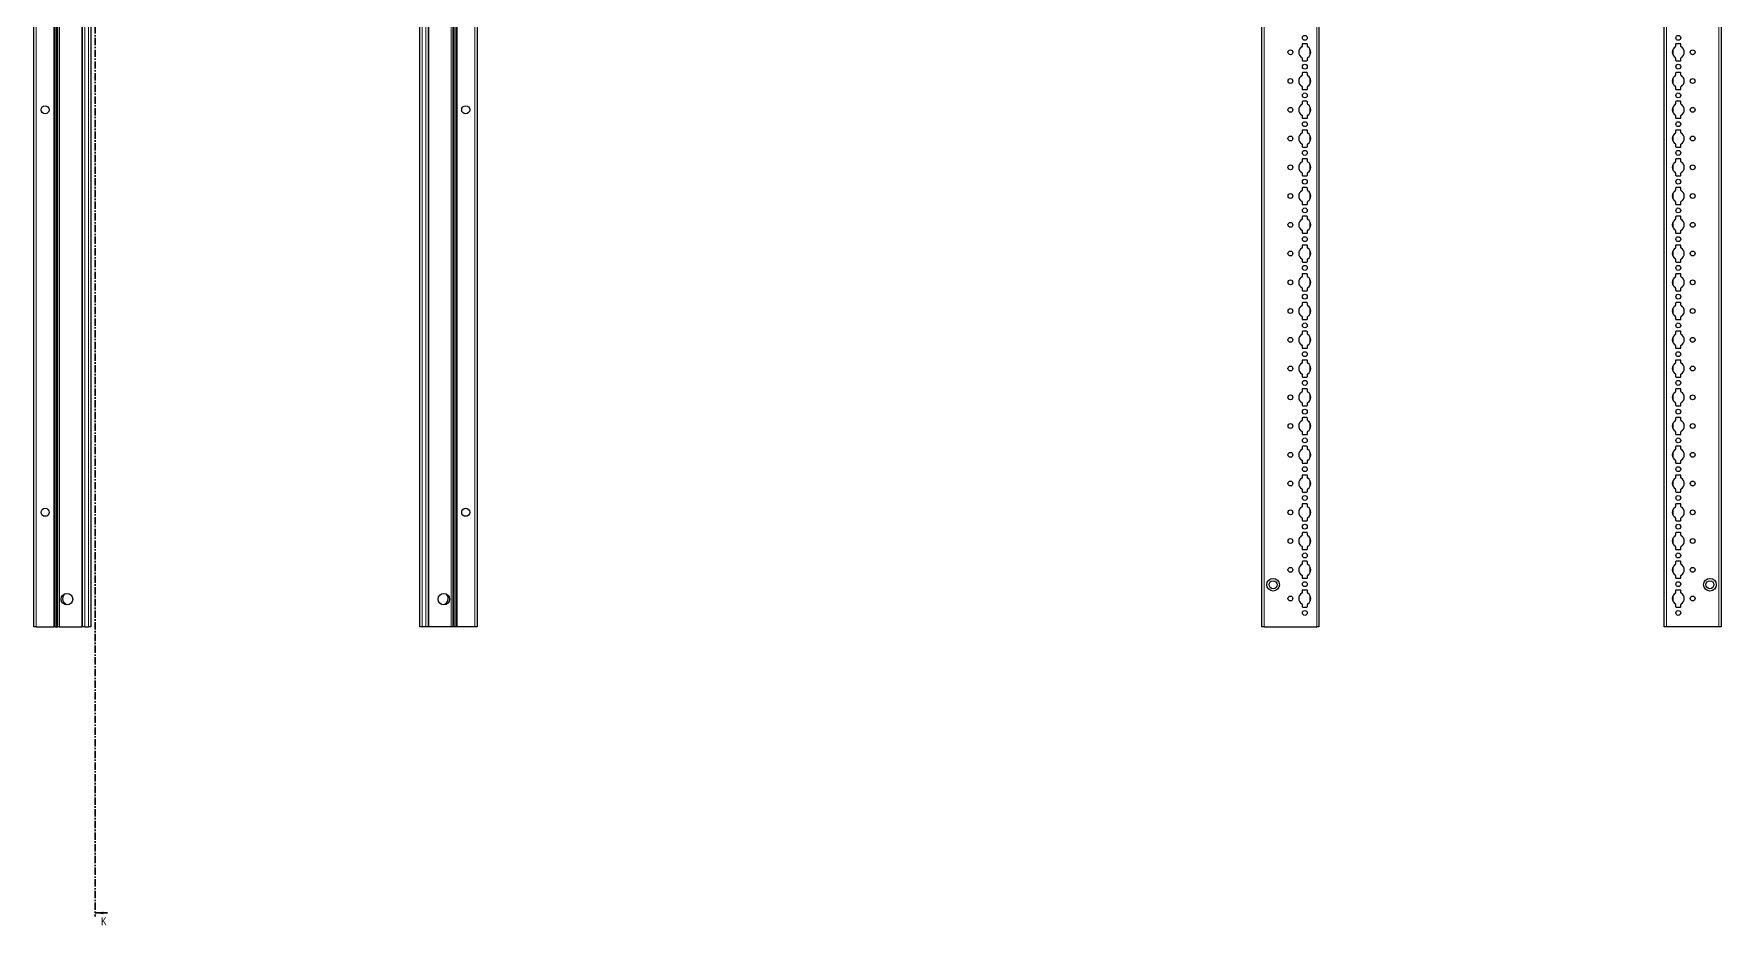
# Model space of a CAD drawing. Header units: millimetres. Extents: x -199 to 2453, y -1647 to 1507.
# Drawn here: x 986 to 2453, y -1111 to -336 of the extents above; entities that cross this region are included whole.
import ezdxf

# ---------------------------------------------------------------- set-up
doc = ezdxf.new("R2010")
doc.units = ezdxf.units.MM
doc.linetypes.add('CENTER', pattern=[10.16, 6.35, -1.27, 1.27, -1.27])
doc.styles.add('SLDTEXTSTYLE0', font='TXT', dxfattribs={"width": 0.75})

msp = doc.modelspace()

# ---------------------------------------------------------------- linework, layer by layer
at = {"color": 7, "linetype": 'CENTER', "lineweight": 35}
msp.add_line((1039.75, 1499.09), (1039.75, -1103.67), dxfattribs=at)
at = {"color": 7, "linetype": 'Continuous', "lineweight": 25}
for p, q in [((986.32, -851.79), (986.32, 447.21)), ((1006.11, 447.21), (1006.11, -851.79)), ((1006.14, 447.21), (1006.14, -851.79)), ((1028.82, -851.79), (1028.82, 447.21)), ((1036.02, 447.21), (1036.02, -851.79)), ((1322.02, -851.79), (1322.02, 447.21)), ((1329.22, 447.21), (1329.22, -851.79)), ((1351.89, -851.79), (1351.89, 447.21)), ((1351.92, -851.79), (1351.92, 447.21)), ((1371.72, 447.21), (1371.72, -851.79)), ((2053.91, -851.79), (2053.91, 447.21)), ((2103.61, 447.21), (2103.61, -851.79)), ((2403.61, -851.79), (2403.61, 447.21)), ((2453.31, 447.21), (2453.31, -851.79)), ((1004.32, -376.54), (1004.32, -328.04)), ((1353.72, -328.04), (1353.72, -376.54)), ((2088.96, -345.39), (2088.96, -347.27)), ((2093.06, -344.89), (2089.46, -344.89)), ((2093.56, -347.27), (2093.56, -345.39)), ((2413.66, -345.39), (2413.66, -347.27)), ((2417.76, -344.89), (2414.16, -344.89)), ((2418.26, -347.27), (2418.26, -345.39)), ((2088.96, -357.32), (2088.96, -359.19)), ((2089.46, -359.69), (2093.06, -359.69)), ((2093.56, -359.19), (2093.56, -357.32)), ((2413.66, -357.32), (2413.66, -359.19)), ((2414.16, -359.69), (2417.76, -359.69)), ((2418.26, -359.19), (2418.26, -357.32)), ((1004.38, -376.65), (1004.32, -376.54)), ((1004.32, -376.54), (1004.32, -378.04)), ((1004.32, -378.04), (1004.38, -377.94)), ((1004.32, -426.54), (1004.32, -378.04)), ((1004.38, -377.94), (1004.38, -376.65)), ((1353.72, -376.54), (1353.66, -376.65)), ((1353.66, -376.65), (1353.66, -377.94)), ((1353.66, -377.94), (1353.72, -378.04)), ((1353.72, -378.04), (1353.72, -376.54)), ((1353.72, -378.04), (1353.72, -426.54)), ((2088.96, -370.39), (2088.96, -372.27)), ((2093.06, -369.89), (2089.46, -369.89)), ((2093.56, -372.27), (2093.56, -370.39)), ((2413.66, -370.39), (2413.66, -372.27)), ((2417.76, -369.89), (2414.16, -369.89)), ((2418.26, -372.27), (2418.26, -370.39)), ((2088.96, -382.32), (2088.96, -384.19)), ((2088.96, -395.39), (2088.96, -397.27)), ((2089.46, -384.69), (2093.06, -384.69)), ((2093.06, -394.89), (2089.46, -394.89)), ((2093.56, -384.19), (2093.56, -382.32)), ((2093.56, -397.27), (2093.56, -395.39)), ((2413.66, -382.32), (2413.66, -384.19)), ((2413.66, -395.39), (2413.66, -397.27)), ((2414.16, -384.69), (2417.76, -384.69)), ((2417.76, -394.89), (2414.16, -394.89)), ((2418.26, -384.19), (2418.26, -382.32)), ((2418.26, -397.27), (2418.26, -395.39)), ((2088.96, -407.32), (2088.96, -409.19)), ((2089.46, -409.69), (2093.06, -409.69)), ((2093.56, -409.19), (2093.56, -407.32)), ((2413.66, -407.32), (2413.66, -409.19)), ((2414.16, -409.69), (2417.76, -409.69)), ((2418.26, -409.19), (2418.26, -407.32)), ((2088.96, -420.39), (2088.96, -422.27)), ((2093.06, -419.89), (2089.46, -419.89)), ((2093.56, -422.27), (2093.56, -420.39)), ((2413.66, -420.39), (2413.66, -422.27)), ((2417.76, -419.89), (2414.16, -419.89)), ((2418.26, -422.27), (2418.26, -420.39)), ((1004.38, -426.65), (1004.32, -426.54)), ((1004.32, -426.54), (1004.32, -428.04)), ((1004.32, -428.04), (1004.38, -427.94)), ((1004.32, -476.54), (1004.32, -428.04)), ((1004.38, -427.94), (1004.38, -426.65)), ((1353.72, -426.54), (1353.66, -426.65)), ((1353.66, -426.65), (1353.66, -427.94)), ((1353.66, -427.94), (1353.72, -428.04)), ((1353.72, -428.04), (1353.72, -426.54)), ((1353.72, -428.04), (1353.72, -476.54)), ((2088.96, -432.32), (2088.96, -434.19)), ((2089.46, -434.69), (2093.06, -434.69)), ((2093.56, -434.19), (2093.56, -432.32)), ((2413.66, -432.32), (2413.66, -434.19)), ((2414.16, -434.69), (2417.76, -434.69)), ((2418.26, -434.19), (2418.26, -432.32)), ((2088.96, -445.39), (2088.96, -447.27)), ((2093.06, -444.89), (2089.46, -444.89)), ((2093.56, -447.27), (2093.56, -445.39)), ((2413.66, -445.39), (2413.66, -447.27)), ((2417.76, -444.89), (2414.16, -444.89)), ((2418.26, -447.27), (2418.26, -445.39)), ((2088.96, -457.32), (2088.96, -459.19)), ((2089.46, -459.69), (2093.06, -459.69)), ((2093.56, -459.19), (2093.56, -457.32)), ((2413.66, -457.32), (2413.66, -459.19)), ((2414.16, -459.69), (2417.76, -459.69)), ((2418.26, -459.19), (2418.26, -457.32)), ((1004.38, -476.65), (1004.32, -476.54)), ((1004.32, -476.54), (1004.32, -478.04)), ((1004.32, -478.04), (1004.38, -477.94)), ((1004.32, -526.54), (1004.32, -478.04)), ((1004.38, -477.94), (1004.38, -476.65)), ((1353.72, -476.54), (1353.66, -476.65)), ((1353.66, -476.65), (1353.66, -477.94)), ((1353.66, -477.94), (1353.72, -478.04)), ((1353.72, -478.04), (1353.72, -476.54)), ((1353.72, -478.04), (1353.72, -526.54)), ((2088.96, -470.39), (2088.96, -472.27)), ((2088.96, -482.32), (2088.96, -484.19)), ((2093.06, -469.89), (2089.46, -469.89)), ((2093.56, -472.27), (2093.56, -470.39)), ((2093.56, -484.19), (2093.56, -482.32)), ((2413.66, -470.39), (2413.66, -472.27)), ((2413.66, -482.32), (2413.66, -484.19)), ((2417.76, -469.89), (2414.16, -469.89)), ((2418.26, -472.27), (2418.26, -470.39)), ((2418.26, -484.19), (2418.26, -482.32)), ((2088.96, -495.39), (2088.96, -497.27)), ((2089.46, -484.69), (2093.06, -484.69)), ((2093.06, -494.89), (2089.46, -494.89)), ((2093.56, -497.27), (2093.56, -495.39)), ((2413.66, -495.39), (2413.66, -497.27)), ((2414.16, -484.69), (2417.76, -484.69)), ((2417.76, -494.89), (2414.16, -494.89)), ((2418.26, -497.27), (2418.26, -495.39)), ((2088.96, -507.32), (2088.96, -509.19)), ((2089.46, -509.69), (2093.06, -509.69)), ((2093.56, -509.19), (2093.56, -507.32)), ((2413.66, -507.32), (2413.66, -509.19)), ((2414.16, -509.69), (2417.76, -509.69)), ((2418.26, -509.19), (2418.26, -507.32)), ((1004.38, -526.65), (1004.32, -526.54)), ((1004.32, -526.54), (1004.32, -528.04)), ((1004.32, -528.04), (1004.38, -527.94)), ((1004.32, -576.54), (1004.32, -528.04)), ((1004.38, -527.94), (1004.38, -526.65)), ((1353.72, -526.54), (1353.66, -526.65)), ((1353.66, -526.65), (1353.66, -527.94)), ((1353.66, -527.94), (1353.72, -528.04)), ((1353.72, -528.04), (1353.72, -526.54)), ((1353.72, -528.04), (1353.72, -576.54)), ((2088.96, -520.39), (2088.96, -522.27)), ((2093.06, -519.89), (2089.46, -519.89)), ((2093.56, -522.27), (2093.56, -520.39)), ((2413.66, -520.39), (2413.66, -522.27)), ((2417.76, -519.89), (2414.16, -519.89)), ((2418.26, -522.27), (2418.26, -520.39)), ((2088.96, -532.32), (2088.96, -534.19)), ((2089.46, -534.69), (2093.06, -534.69)), ((2093.56, -534.19), (2093.56, -532.32)), ((2413.66, -532.32), (2413.66, -534.19)), ((2414.16, -534.69), (2417.76, -534.69)), ((2418.26, -534.19), (2418.26, -532.32)), ((2088.96, -545.39), (2088.96, -547.27)), ((2088.96, -557.32), (2088.96, -559.19)), ((2093.06, -544.89), (2089.46, -544.89)), ((2093.56, -547.27), (2093.56, -545.39)), ((2093.56, -559.19), (2093.56, -557.32)), ((2413.66, -545.39), (2413.66, -547.27)), ((2413.66, -557.32), (2413.66, -559.19)), ((2417.76, -544.89), (2414.16, -544.89)), ((2418.26, -547.27), (2418.26, -545.39)), ((2418.26, -559.19), (2418.26, -557.32)), ((2088.96, -570.39), (2088.96, -572.27)), ((2089.46, -559.69), (2093.06, -559.69)), ((2093.06, -569.89), (2089.46, -569.89)), ((2093.56, -572.27), (2093.56, -570.39)), ((2413.66, -570.39), (2413.66, -572.27)), ((2414.16, -559.69), (2417.76, -559.69)), ((2417.76, -569.89), (2414.16, -569.89)), ((2418.26, -572.27), (2418.26, -570.39)), ((1004.38, -576.65), (1004.32, -576.54)), ((1004.32, -576.54), (1004.32, -578.04)), ((1004.32, -578.04), (1004.38, -577.94)), ((1004.32, -626.54), (1004.32, -578.04)), ((1004.38, -577.94), (1004.38, -576.65)), ((1353.72, -576.54), (1353.66, -576.65)), ((1353.66, -576.65), (1353.66, -577.94)), ((1353.66, -577.94), (1353.72, -578.04)), ((1353.72, -578.04), (1353.72, -576.54)), ((1353.72, -578.04), (1353.72, -626.54)), ((2088.96, -582.32), (2088.96, -584.19)), ((2089.46, -584.69), (2093.06, -584.69)), ((2093.56, -584.19), (2093.56, -582.32)), ((2413.66, -582.32), (2413.66, -584.19)), ((2414.16, -584.69), (2417.76, -584.69)), ((2418.26, -584.19), (2418.26, -582.32)), ((2088.96, -595.39), (2088.96, -597.27)), ((2093.06, -594.89), (2089.46, -594.89)), ((2093.56, -597.27), (2093.56, -595.39)), ((2413.66, -595.39), (2413.66, -597.27)), ((2417.76, -594.89), (2414.16, -594.89)), ((2418.26, -597.27), (2418.26, -595.39)), ((2088.96, -607.32), (2088.96, -609.19)), ((2089.46, -609.69), (2093.06, -609.69)), ((2093.56, -609.19), (2093.56, -607.32)), ((2413.66, -607.32), (2413.66, -609.19)), ((2414.16, -609.69), (2417.76, -609.69)), ((2418.26, -609.19), (2418.26, -607.32)), ((1004.38, -626.65), (1004.32, -626.54)), ((1004.32, -626.54), (1004.32, -628.04)), ((1004.32, -628.04), (1004.38, -627.94)), ((1004.32, -676.54), (1004.32, -628.04)), ((1004.38, -627.94), (1004.38, -626.65)), ((1353.72, -626.54), (1353.66, -626.65)), ((1353.66, -626.65), (1353.66, -627.94)), ((1353.66, -627.94), (1353.72, -628.04)), ((1353.72, -628.04), (1353.72, -626.54)), ((1353.72, -628.04), (1353.72, -676.54)), ((2088.96, -620.39), (2088.96, -622.27)), ((2093.06, -619.89), (2089.46, -619.89)), ((2093.56, -622.27), (2093.56, -620.39)), ((2413.66, -620.39), (2413.66, -622.27)), ((2417.76, -619.89), (2414.16, -619.89)), ((2418.26, -622.27), (2418.26, -620.39)), ((2088.96, -632.32), (2088.96, -634.19)), ((2088.96, -645.39), (2088.96, -647.27)), ((2089.46, -634.69), (2093.06, -634.69)), ((2093.06, -644.89), (2089.46, -644.89)), ((2093.56, -634.19), (2093.56, -632.32)), ((2093.56, -647.27), (2093.56, -645.39)), ((2413.66, -632.32), (2413.66, -634.19)), ((2413.66, -645.39), (2413.66, -647.27)), ((2414.16, -634.69), (2417.76, -634.69)), ((2417.76, -644.89), (2414.16, -644.89)), ((2418.26, -634.19), (2418.26, -632.32)), ((2418.26, -647.27), (2418.26, -645.39)), ((2088.96, -657.32), (2088.96, -659.19)), ((2089.46, -659.69), (2093.06, -659.69)), ((2093.56, -659.19), (2093.56, -657.32)), ((2413.66, -657.32), (2413.66, -659.19)), ((2414.16, -659.69), (2417.76, -659.69)), ((2418.26, -659.19), (2418.26, -657.32)), ((2088.96, -670.39), (2088.96, -672.27)), ((2093.06, -669.89), (2089.46, -669.89)), ((2093.56, -672.27), (2093.56, -670.39)), ((2413.66, -670.39), (2413.66, -672.27)), ((2417.76, -669.89), (2414.16, -669.89)), ((2418.26, -672.27), (2418.26, -670.39)), ((1004.38, -676.65), (1004.32, -676.54)), ((1004.32, -676.54), (1004.32, -678.04)), ((1004.32, -678.04), (1004.38, -677.94)), ((1004.32, -726.54), (1004.32, -678.04)), ((1004.38, -677.94), (1004.38, -676.65)), ((1353.72, -676.54), (1353.66, -676.65)), ((1353.66, -676.65), (1353.66, -677.94)), ((1353.66, -677.94), (1353.72, -678.04)), ((1353.72, -678.04), (1353.72, -676.54)), ((1353.72, -678.04), (1353.72, -726.54)), ((2088.96, -682.32), (2088.96, -684.19)), ((2089.46, -684.69), (2093.06, -684.69)), ((2093.56, -684.19), (2093.56, -682.32)), ((2413.66, -682.32), (2413.66, -684.19)), ((2414.16, -684.69), (2417.76, -684.69)), ((2418.26, -684.19), (2418.26, -682.32)), ((2088.96, -695.39), (2088.96, -697.27)), ((2093.06, -694.89), (2089.46, -694.89)), ((2093.56, -697.27), (2093.56, -695.39)), ((2413.66, -695.39), (2413.66, -697.27)), ((2417.76, -694.89), (2414.16, -694.89)), ((2418.26, -697.27), (2418.26, -695.39)), ((2088.96, -707.32), (2088.96, -709.19)), ((2089.46, -709.69), (2093.06, -709.69)), ((2093.56, -709.19), (2093.56, -707.32)), ((2413.66, -707.32), (2413.66, -709.19)), ((2414.16, -709.69), (2417.76, -709.69)), ((2418.26, -709.19), (2418.26, -707.32)), ((1004.38, -726.65), (1004.32, -726.54)), ((1004.32, -726.54), (1004.32, -728.04)), ((1004.32, -728.04), (1004.38, -727.94)), ((1004.32, -776.54), (1004.32, -728.04)), ((1004.38, -727.94), (1004.38, -726.65)), ((1353.72, -726.54), (1353.66, -726.65)), ((1353.66, -726.65), (1353.66, -727.94)), ((1353.66, -727.94), (1353.72, -728.04)), ((1353.72, -728.04), (1353.72, -726.54)), ((1353.72, -728.04), (1353.72, -776.54)), ((2088.96, -720.39), (2088.96, -722.27)), ((2088.96, -732.32), (2088.96, -734.19)), ((2093.06, -719.89), (2089.46, -719.89)), ((2093.56, -722.27), (2093.56, -720.39)), ((2093.56, -734.19), (2093.56, -732.32)), ((2413.66, -720.39), (2413.66, -722.27)), ((2413.66, -732.32), (2413.66, -734.19)), ((2417.76, -719.89), (2414.16, -719.89)), ((2418.26, -722.27), (2418.26, -720.39)), ((2418.26, -734.19), (2418.26, -732.32)), ((2088.96, -745.39), (2088.96, -747.27)), ((2089.46, -734.69), (2093.06, -734.69)), ((2093.06, -744.89), (2089.46, -744.89)), ((2093.56, -747.27), (2093.56, -745.39)), ((2413.66, -745.39), (2413.66, -747.27)), ((2414.16, -734.69), (2417.76, -734.69)), ((2417.76, -744.89), (2414.16, -744.89)), ((2418.26, -747.27), (2418.26, -745.39)), ((2088.96, -757.32), (2088.96, -759.19)), ((2089.46, -759.69), (2093.06, -759.69)), ((2093.56, -759.19), (2093.56, -757.32)), ((2413.66, -757.32), (2413.66, -759.19)), ((2414.16, -759.69), (2417.76, -759.69)), ((2418.26, -759.19), (2418.26, -757.32)), ((1004.38, -776.65), (1004.32, -776.54)), ((1004.32, -776.54), (1004.32, -778.04)), ((1004.38, -777.94), (1004.38, -776.65)), ((1353.72, -776.54), (1353.66, -776.65)), ((1353.66, -776.65), (1353.66, -777.94)), ((1353.72, -778.04), (1353.72, -776.54)), ((2088.96, -770.39), (2088.96, -772.27)), ((2093.06, -769.89), (2089.46, -769.89)), ((2093.56, -772.27), (2093.56, -770.39)), ((2413.66, -770.39), (2413.66, -772.27)), ((2417.76, -769.89), (2414.16, -769.89)), ((2418.26, -772.27), (2418.26, -770.39)), ((1004.32, -778.04), (1004.38, -777.94)), ((1004.32, -826.54), (1004.32, -778.04)), ((1353.66, -777.94), (1353.72, -778.04)), ((1353.72, -778.04), (1353.72, -826.54)), ((2088.96, -782.32), (2088.96, -784.19)), ((2089.46, -784.69), (2093.06, -784.69)), ((2093.56, -784.19), (2093.56, -782.32)), ((2413.66, -782.32), (2413.66, -784.19)), ((2414.16, -784.69), (2417.76, -784.69)), ((2418.26, -784.19), (2418.26, -782.32)), ((2088.96, -795.39), (2088.96, -797.27)), ((2093.06, -794.89), (2089.46, -794.89)), ((2093.56, -797.27), (2093.56, -795.39)), ((2413.66, -795.39), (2413.66, -797.27)), ((2417.76, -794.89), (2414.16, -794.89)), ((2418.26, -797.27), (2418.26, -795.39)), ((2088.96, -807.32), (2088.96, -809.19)), ((2088.96, -820.39), (2088.96, -822.27)), ((2089.46, -809.69), (2093.06, -809.69)), ((2093.06, -819.89), (2089.46, -819.89)), ((2093.56, -809.19), (2093.56, -807.32)), ((2093.56, -822.27), (2093.56, -820.39)), ((2413.66, -807.32), (2413.66, -809.19)), ((2413.66, -820.39), (2413.66, -822.27)), ((2414.16, -809.69), (2417.76, -809.69)), ((2417.76, -819.89), (2414.16, -819.89)), ((2418.26, -809.19), (2418.26, -807.32)), ((2418.26, -822.27), (2418.26, -820.39)), ((1004.38, -826.65), (1004.32, -826.54)), ((1004.32, -826.54), (1004.32, -828.04)), ((1004.32, -828.04), (1004.38, -827.94)), ((1004.32, -851.79), (1004.32, -828.04)), ((1004.38, -827.94), (1004.38, -826.65)), ((1014.37, -832.73), (1014.37, -832.32)), ((1343.67, -832.32), (1343.67, -832.73)), ((1353.72, -826.54), (1353.66, -826.65)), ((1353.66, -826.65), (1353.66, -827.94)), ((1353.66, -827.94), (1353.72, -828.04)), ((1353.72, -828.04), (1353.72, -826.54)), ((1353.72, -828.04), (1353.72, -851.79)), ((2088.96, -832.32), (2088.96, -834.19)), ((2089.46, -834.69), (2093.06, -834.69)), ((2093.56, -834.19), (2093.56, -832.32)), ((2413.66, -832.32), (2413.66, -834.19)), ((2414.16, -834.69), (2417.76, -834.69)), ((2418.26, -834.19), (2418.26, -832.32)), ((988.32, -851.79), (986.32, -851.79)), ((988.32, -851.79), (1003.67, -851.79)), ((1004.32, -851.79), (1003.67, -851.79)), ((1004.9, -851.79), (1004.32, -851.79)), ((1004.9, -851.79), (1006.11, -851.79)), ((1006.11, -851.79), (1006.14, -851.79)), ((1006.14, -851.79), (1007.35, -851.79)), ((1008.76, -851.79), (1007.35, -851.79)), ((1008.76, -851.79), (1028.17, -851.79)), ((1028.82, -851.79), (1028.17, -851.79)), ((1030.82, -851.79), (1028.82, -851.79)), ((1030.82, -851.79), (1034.02, -851.79)), ((1036.02, -851.79), (1034.02, -851.79)), ((1324.02, -851.79), (1322.02, -851.79)), ((1327.22, -851.79), (1324.02, -851.79)), ((1329.22, -851.79), (1327.22, -851.79)), ((1329.87, -851.79), (1329.22, -851.79)), ((1349.27, -851.79), (1329.87, -851.79)), ((1350.68, -851.79), (1349.27, -851.79)), ((1351.89, -851.79), (1350.68, -851.79)), ((1351.92, -851.79), (1351.89, -851.79)), ((1353.13, -851.79), (1351.92, -851.79)), ((1353.72, -851.79), (1353.13, -851.79)), ((1354.37, -851.79), (1353.72, -851.79)), ((1369.72, -851.79), (1354.37, -851.79)), ((1371.72, -851.79), (1369.72, -851.79)), ((2055.91, -851.79), (2053.91, -851.79)), ((2055.91, -851.79), (2101.61, -851.79)), ((2103.61, -851.79), (2101.61, -851.79)), ((2405.61, -851.79), (2403.61, -851.79)), ((2451.31, -851.79), (2405.61, -851.79)), ((2453.31, -851.79), (2451.31, -851.79))]:
    msp.add_line(p, q, dxfattribs=at)
at = {"color": 8, "linetype": 'Continuous', "lineweight": 18}
for p, q in [((988.32, 447.21), (988.32, -851.79)), ((1003.67, -851.79), (1003.67, 447.21)), ((1004.9, 447.21), (1004.9, -851.79)), ((1007.35, -851.79), (1007.35, 447.21)), ((1008.76, 447.21), (1008.76, -851.79)), ((1028.17, -851.79), (1028.17, 447.21)), ((1030.82, 447.21), (1030.82, -851.79)), ((1034.02, -851.79), (1034.02, 447.21)), ((1324.02, 447.21), (1324.02, -851.79)), ((1327.22, -851.79), (1327.22, 447.21)), ((1329.87, 447.21), (1329.87, -851.79)), ((1349.27, -851.79), (1349.27, 447.21)), ((1350.68, 447.21), (1350.68, -851.79)), ((1353.13, -851.79), (1353.13, 447.21)), ((1354.37, 447.21), (1354.37, -851.79)), ((1369.72, -851.79), (1369.72, 447.21)), ((2055.91, 447.21), (2055.91, -851.79)), ((2101.61, -851.79), (2101.61, 447.21)), ((2405.61, 447.21), (2405.61, -851.79)), ((2451.31, -851.79), (2451.31, 447.21)), ((2095.76, -355), (2095.76, -349.59)), ((2411.46, -349.59), (2411.46, -355)), ((2095.76, -380), (2095.76, -374.59)), ((2411.46, -374.59), (2411.46, -380)), ((2095.76, -405), (2095.76, -399.59)), ((2411.46, -399.59), (2411.46, -405)), ((2095.76, -430), (2095.76, -424.59)), ((2411.46, -424.59), (2411.46, -430)), ((2095.76, -455), (2095.76, -449.59)), ((2411.46, -449.59), (2411.46, -455)), ((2095.76, -480), (2095.76, -474.59)), ((2411.46, -474.59), (2411.46, -480)), ((2095.76, -505), (2095.76, -499.59)), ((2411.46, -499.59), (2411.46, -505)), ((2095.76, -530), (2095.76, -524.59)), ((2411.46, -524.59), (2411.46, -530)), ((2095.76, -555), (2095.76, -549.59)), ((2411.46, -549.59), (2411.46, -555)), ((2095.76, -580), (2095.76, -574.59)), ((2411.46, -574.59), (2411.46, -580)), ((2095.76, -605), (2095.76, -599.59)), ((2411.46, -599.59), (2411.46, -605)), ((2095.76, -630), (2095.76, -624.59)), ((2411.46, -624.59), (2411.46, -630)), ((2095.76, -655), (2095.76, -649.59)), ((2411.46, -649.59), (2411.46, -655)), ((2095.76, -680), (2095.76, -674.59)), ((2411.46, -674.59), (2411.46, -680)), ((2095.76, -705), (2095.76, -699.59)), ((2411.46, -699.59), (2411.46, -705)), ((2095.76, -730), (2095.76, -724.59)), ((2411.46, -724.59), (2411.46, -730)), ((2095.76, -755), (2095.76, -749.59)), ((2411.46, -749.59), (2411.46, -755)), ((2095.76, -780), (2095.76, -774.59)), ((2411.46, -774.59), (2411.46, -780)), ((2095.76, -805), (2095.76, -799.59)), ((2411.46, -799.59), (2411.46, -805)), ((2095.76, -830), (2095.76, -824.59)), ((2411.46, -824.59), (2411.46, -830))]:
    msp.add_line(p, q, dxfattribs=at)
at = {"color": 7, "linetype": 'Continuous', "lineweight": 35}
msp.add_line((1050.39, -1100.67), (1039.75, -1100.67), dxfattribs=at)
at = {"color": 7, "linetype": 'Continuous', "lineweight": 25}
for centre, radius in [((2078.76, -352.29), 2.12), ((2091.26, -339.79), 2.12), ((2415.96, -339.79), 2.12), ((2428.46, -352.29), 2.12), ((2091.26, -364.79), 2.12), ((2415.96, -364.79), 2.12), ((2078.76, -377.29), 2.12), ((2428.46, -377.29), 2.12), ((2091.26, -389.79), 2.12), ((2415.96, -389.79), 2.12), ((996.22, -402.29), 3.5), ((1361.82, -402.29), 3.5), ((2078.76, -402.29), 2.12), ((2428.46, -402.29), 2.12), ((2078.76, -427.29), 2.12), ((2091.26, -414.79), 2.12), ((2415.96, -414.79), 2.12), ((2428.46, -427.29), 2.12), ((2091.26, -439.79), 2.12), ((2415.96, -439.79), 2.12), ((2078.76, -452.29), 2.12), ((2428.46, -452.29), 2.12), ((2091.26, -464.79), 2.12), ((2415.96, -464.79), 2.12), ((2078.76, -477.29), 2.12), ((2428.46, -477.29), 2.12), ((2091.26, -489.79), 2.12), ((2415.96, -489.79), 2.12), ((2078.76, -502.29), 2.12), ((2091.26, -514.79), 2.12), ((2415.96, -514.79), 2.12), ((2428.46, -502.29), 2.12), ((2078.76, -527.29), 2.12), ((2428.46, -527.29), 2.12), ((2091.26, -539.79), 2.12), ((2415.96, -539.79), 2.12), ((2078.76, -552.29), 2.12), ((2428.46, -552.29), 2.12), ((2091.26, -564.79), 2.12), ((2415.96, -564.79), 2.12), ((2078.76, -577.29), 2.12), ((2428.46, -577.29), 2.12), ((2078.76, -602.29), 2.12), ((2091.26, -589.79), 2.12), ((2415.96, -589.79), 2.12), ((2428.46, -602.29), 2.12), ((2091.26, -614.79), 2.12), ((2415.96, -614.79), 2.12), ((2078.76, -627.29), 2.12), ((2428.46, -627.29), 2.12), ((2091.26, -639.79), 2.12), ((2415.96, -639.79), 2.12), ((2078.76, -652.29), 2.12), ((2428.46, -652.29), 2.12), ((2091.26, -664.79), 2.12), ((2415.96, -664.79), 2.12), ((2078.76, -677.29), 2.12), ((2091.26, -689.79), 2.12), ((2415.96, -689.79), 2.12), ((2428.46, -677.29), 2.12), ((2078.76, -702.29), 2.12), ((2428.46, -702.29), 2.12), ((2091.26, -714.79), 2.12), ((2415.96, -714.79), 2.12), ((2078.76, -727.29), 2.12), ((2428.46, -727.29), 2.12), ((2091.26, -739.79), 2.12), ((2415.96, -739.79), 2.12), ((996.22, -752.29), 3.5), ((1361.82, -752.29), 3.5), ((2078.76, -752.29), 2.12), ((2091.26, -764.79), 2.12), ((2415.96, -764.79), 2.12), ((2428.46, -752.29), 2.12), ((2078.76, -777.29), 2.12), ((2428.46, -777.29), 2.12), ((2091.26, -789.79), 2.12), ((2415.96, -789.79), 2.12), ((2078.76, -802.29), 2.12), ((2428.46, -802.29), 2.12), ((2063.76, -815.29), 5.5), ((2063.76, -815.29), 3.5), ((2091.26, -814.79), 2.12), ((2415.96, -814.79), 2.12), ((2443.46, -815.29), 5.5), ((2443.46, -815.29), 3.5), ((1015.17, -827.79), 5), ((1342.87, -827.79), 5), ((2078.76, -827.29), 2.12), ((2428.46, -827.29), 2.12), ((2091.26, -839.79), 2.12), ((2415.96, -839.79), 2.12)]:
    msp.add_circle(centre, radius, dxfattribs=at)
for centre, radius, start, end in [((2091.26, -352.29), 5.25, 119.14074, 240.85926), ((2088.46, -347.27), 0.5, 299.14074, 0), ((2089.46, -345.39), 0.5, 90, 180), ((2093.06, -345.39), 0.5, 0, 90), ((2094.06, -347.27), 0.5, 180, 240.85926), ((2091.26, -352.29), 5.25, 299.14074, 60.85926), ((2415.96, -352.29), 5.25, 119.14074, 240.85926), ((2413.16, -347.27), 0.5, 299.14074, 0), ((2414.16, -345.39), 0.5, 90, 180), ((2417.76, -345.39), 0.5, 0, 90), ((2418.76, -347.27), 0.5, 180, 240.85926), ((2415.96, -352.29), 5.25, 299.14074, 60.85926), ((2088.46, -357.32), 0.5, 0, 60.85926), ((2089.46, -359.19), 0.5, 180, 270), ((2093.06, -359.19), 0.5, 270, 0), ((2094.06, -357.32), 0.5, 119.14074, 180), ((2413.16, -357.32), 0.5, 0, 60.85926), ((2414.16, -359.19), 0.5, 180, 270), ((2417.76, -359.19), 0.5, 270, 0), ((2418.76, -357.32), 0.5, 119.14074, 180), ((2091.26, -377.29), 5.25, 119.14074, 240.85926), ((2088.46, -372.27), 0.5, 299.14074, 0), ((2089.46, -370.39), 0.5, 90, 180), ((2093.06, -370.39), 0.5, 0, 90), ((2094.06, -372.27), 0.5, 180, 240.85926), ((2091.26, -377.29), 5.25, 299.14074, 60.85926), ((2415.96, -377.29), 5.25, 119.14074, 240.85926), ((2413.16, -372.27), 0.5, 299.14074, 0), ((2414.16, -370.39), 0.5, 90, 180), ((2417.76, -370.39), 0.5, 0, 90), ((2418.76, -372.27), 0.5, 180, 240.85926), ((2415.96, -377.29), 5.25, 299.14074, 60.85926), ((2088.46, -382.32), 0.5, 0, 60.85926), ((2089.46, -384.19), 0.5, 180, 270), ((2089.46, -395.39), 0.5, 90, 180), ((2093.06, -384.19), 0.5, 270, 0), ((2093.06, -395.39), 0.5, 0, 90), ((2094.06, -382.32), 0.5, 119.14074, 180), ((2413.16, -382.32), 0.5, 0, 60.85926), ((2414.16, -384.19), 0.5, 180, 270), ((2414.16, -395.39), 0.5, 90, 180), ((2417.76, -384.19), 0.5, 270, 0), ((2417.76, -395.39), 0.5, 0, 90), ((2418.76, -382.32), 0.5, 119.14074, 180), ((2091.26, -402.29), 5.25, 119.14074, 240.85926), ((2088.46, -397.27), 0.5, 299.14074, 0), ((2088.46, -407.32), 0.5, 0, 60.85926), ((2089.46, -409.19), 0.5, 180, 270), ((2093.06, -409.19), 0.5, 270, 0), ((2094.06, -397.27), 0.5, 180, 240.85926), ((2094.06, -407.32), 0.5, 119.14074, 180), ((2091.26, -402.29), 5.25, 299.14074, 60.85926), ((2415.96, -402.29), 5.25, 119.14074, 240.85926), ((2413.16, -397.27), 0.5, 299.14074, 0), ((2413.16, -407.32), 0.5, 0, 60.85926), ((2414.16, -409.19), 0.5, 180, 270), ((2417.76, -409.19), 0.5, 270, 0), ((2418.76, -397.27), 0.5, 180, 240.85926), ((2418.76, -407.32), 0.5, 119.14074, 180), ((2415.96, -402.29), 5.25, 299.14074, 60.85926), ((2091.26, -427.29), 5.25, 119.14074, 240.85926), ((2088.46, -422.27), 0.5, 299.14074, 0), ((2089.46, -420.39), 0.5, 90, 180), ((2093.06, -420.39), 0.5, 0, 90), ((2094.06, -422.27), 0.5, 180, 240.85926), ((2091.26, -427.29), 5.25, 299.14074, 60.85926), ((2415.96, -427.29), 5.25, 119.14074, 240.85926), ((2413.16, -422.27), 0.5, 299.14074, 0), ((2414.16, -420.39), 0.5, 90, 180), ((2417.76, -420.39), 0.5, 0, 90), ((2418.76, -422.27), 0.5, 180, 240.85926), ((2415.96, -427.29), 5.25, 299.14074, 60.85926), ((2088.46, -432.32), 0.5, 0, 60.85926), ((2089.46, -434.19), 0.5, 180, 270), ((2093.06, -434.19), 0.5, 270, 0), ((2094.06, -432.32), 0.5, 119.14074, 180), ((2413.16, -432.32), 0.5, 0, 60.85926), ((2414.16, -434.19), 0.5, 180, 270), ((2417.76, -434.19), 0.5, 270, 0), ((2418.76, -432.32), 0.5, 119.14074, 180), ((2091.26, -452.29), 5.25, 119.14074, 240.85926), ((2088.46, -447.27), 0.5, 299.14074, 0), ((2089.46, -445.39), 0.5, 90, 180), ((2093.06, -445.39), 0.5, 0, 90), ((2094.06, -447.27), 0.5, 180, 240.85926), ((2091.26, -452.29), 5.25, 299.14074, 60.85926), ((2415.96, -452.29), 5.25, 119.14074, 240.85926), ((2413.16, -447.27), 0.5, 299.14074, 0), ((2414.16, -445.39), 0.5, 90, 180), ((2417.76, -445.39), 0.5, 0, 90), ((2418.76, -447.27), 0.5, 180, 240.85926), ((2415.96, -452.29), 5.25, 299.14074, 60.85926), ((2088.46, -457.32), 0.5, 0, 60.85926), ((2089.46, -459.19), 0.5, 180, 270), ((2093.06, -459.19), 0.5, 270, 0), ((2094.06, -457.32), 0.5, 119.14074, 180), ((2413.16, -457.32), 0.5, 0, 60.85926), ((2414.16, -459.19), 0.5, 180, 270), ((2417.76, -459.19), 0.5, 270, 0), ((2418.76, -457.32), 0.5, 119.14074, 180), ((2091.26, -477.29), 5.25, 119.14074, 240.85926), ((2088.46, -472.27), 0.5, 299.14074, 0), ((2088.46, -482.32), 0.5, 0, 60.85926), ((2089.46, -470.39), 0.5, 90, 180), ((2093.06, -470.39), 0.5, 0, 90), ((2094.06, -472.27), 0.5, 180, 240.85926), ((2094.06, -482.32), 0.5, 119.14074, 180), ((2091.26, -477.29), 5.25, 299.14074, 60.85926), ((2415.96, -477.29), 5.25, 119.14074, 240.85926), ((2413.16, -472.27), 0.5, 299.14074, 0), ((2413.16, -482.32), 0.5, 0, 60.85926), ((2414.16, -470.39), 0.5, 90, 180), ((2417.76, -470.39), 0.5, 0, 90), ((2418.76, -472.27), 0.5, 180, 240.85926), ((2418.76, -482.32), 0.5, 119.14074, 180), ((2415.96, -477.29), 5.25, 299.14074, 60.85926), ((2091.26, -502.29), 5.25, 119.14074, 240.85926), ((2088.46, -497.27), 0.5, 299.14074, 0), ((2089.46, -484.19), 0.5, 180, 270), ((2089.46, -495.39), 0.5, 90, 180), ((2093.06, -484.19), 0.5, 270, 0), ((2093.06, -495.39), 0.5, 0, 90), ((2094.06, -497.27), 0.5, 180, 240.85926), ((2091.26, -502.29), 5.25, 299.14074, 60.85926), ((2415.96, -502.29), 5.25, 119.14074, 240.85926), ((2413.16, -497.27), 0.5, 299.14074, 0), ((2414.16, -484.19), 0.5, 180, 270), ((2414.16, -495.39), 0.5, 90, 180), ((2417.76, -484.19), 0.5, 270, 0), ((2417.76, -495.39), 0.5, 0, 90), ((2418.76, -497.27), 0.5, 180, 240.85926), ((2415.96, -502.29), 5.25, 299.14074, 60.85926), ((2088.46, -507.32), 0.5, 0, 60.85926), ((2089.46, -509.19), 0.5, 180, 270), ((2093.06, -509.19), 0.5, 270, 0), ((2094.06, -507.32), 0.5, 119.14074, 180), ((2413.16, -507.32), 0.5, 0, 60.85926), ((2414.16, -509.19), 0.5, 180, 270), ((2417.76, -509.19), 0.5, 270, 0), ((2418.76, -507.32), 0.5, 119.14074, 180), ((2091.26, -527.29), 5.25, 119.14074, 240.85926), ((2088.46, -522.27), 0.5, 299.14074, 0), ((2089.46, -520.39), 0.5, 90, 180), ((2093.06, -520.39), 0.5, 0, 90), ((2094.06, -522.27), 0.5, 180, 240.85926), ((2091.26, -527.29), 5.25, 299.14074, 60.85926), ((2415.96, -527.29), 5.25, 119.14074, 240.85926), ((2413.16, -522.27), 0.5, 299.14074, 0), ((2414.16, -520.39), 0.5, 90, 180), ((2417.76, -520.39), 0.5, 0, 90), ((2418.76, -522.27), 0.5, 180, 240.85926), ((2415.96, -527.29), 5.25, 299.14074, 60.85926), ((2088.46, -532.32), 0.5, 0, 60.85926), ((2089.46, -534.19), 0.5, 180, 270), ((2093.06, -534.19), 0.5, 270, 0), ((2094.06, -532.32), 0.5, 119.14074, 180), ((2413.16, -532.32), 0.5, 0, 60.85926), ((2414.16, -534.19), 0.5, 180, 270), ((2417.76, -534.19), 0.5, 270, 0), ((2418.76, -532.32), 0.5, 119.14074, 180), ((2091.26, -552.29), 5.25, 119.14074, 240.85926), ((2088.46, -547.27), 0.5, 299.14074, 0), ((2088.46, -557.32), 0.5, 0, 60.85926), ((2089.46, -545.39), 0.5, 90, 180), ((2093.06, -545.39), 0.5, 0, 90), ((2094.06, -547.27), 0.5, 180, 240.85926), ((2094.06, -557.32), 0.5, 119.14074, 180), ((2091.26, -552.29), 5.25, 299.14074, 60.85926), ((2415.96, -552.29), 5.25, 119.14074, 240.85926), ((2413.16, -547.27), 0.5, 299.14074, 0), ((2413.16, -557.32), 0.5, 0, 60.85926), ((2414.16, -545.39), 0.5, 90, 180), ((2417.76, -545.39), 0.5, 0, 90), ((2418.76, -547.27), 0.5, 180, 240.85926), ((2418.76, -557.32), 0.5, 119.14074, 180), ((2415.96, -552.29), 5.25, 299.14074, 60.85926), ((2089.46, -559.19), 0.5, 180, 270), ((2089.46, -570.39), 0.5, 90, 180), ((2093.06, -559.19), 0.5, 270, 0), ((2093.06, -570.39), 0.5, 0, 90), ((2414.16, -559.19), 0.5, 180, 270), ((2414.16, -570.39), 0.5, 90, 180), ((2417.76, -559.19), 0.5, 270, 0), ((2417.76, -570.39), 0.5, 0, 90), ((2091.26, -577.29), 5.25, 119.14074, 240.85926), ((2088.46, -572.27), 0.5, 299.14074, 0), ((2088.46, -582.32), 0.5, 0, 60.85926), ((2089.46, -584.19), 0.5, 180, 270), ((2093.06, -584.19), 0.5, 270, 0), ((2094.06, -572.27), 0.5, 180, 240.85926), ((2094.06, -582.32), 0.5, 119.14074, 180), ((2091.26, -577.29), 5.25, 299.14074, 60.85926), ((2415.96, -577.29), 5.25, 119.14074, 240.85926), ((2413.16, -572.27), 0.5, 299.14074, 0), ((2413.16, -582.32), 0.5, 0, 60.85926), ((2414.16, -584.19), 0.5, 180, 270), ((2417.76, -584.19), 0.5, 270, 0), ((2418.76, -572.27), 0.5, 180, 240.85926), ((2418.76, -582.32), 0.5, 119.14074, 180), ((2415.96, -577.29), 5.25, 299.14074, 60.85926), ((2091.26, -602.29), 5.25, 119.14074, 240.85926), ((2088.46, -597.27), 0.5, 299.14074, 0), ((2089.46, -595.39), 0.5, 90, 180), ((2093.06, -595.39), 0.5, 0, 90), ((2094.06, -597.27), 0.5, 180, 240.85926), ((2091.26, -602.29), 5.25, 299.14074, 60.85926), ((2415.96, -602.29), 5.25, 119.14074, 240.85926), ((2413.16, -597.27), 0.5, 299.14074, 0), ((2414.16, -595.39), 0.5, 90, 180), ((2417.76, -595.39), 0.5, 0, 90), ((2418.76, -597.27), 0.5, 180, 240.85926), ((2415.96, -602.29), 5.25, 299.14074, 60.85926), ((2088.46, -607.32), 0.5, 0, 60.85926), ((2089.46, -609.19), 0.5, 180, 270), ((2093.06, -609.19), 0.5, 270, 0), ((2094.06, -607.32), 0.5, 119.14074, 180), ((2413.16, -607.32), 0.5, 0, 60.85926), ((2414.16, -609.19), 0.5, 180, 270), ((2417.76, -609.19), 0.5, 270, 0), ((2418.76, -607.32), 0.5, 119.14074, 180), ((2091.26, -627.29), 5.25, 119.14074, 240.85926), ((2088.46, -622.27), 0.5, 299.14074, 0), ((2089.46, -620.39), 0.5, 90, 180), ((2093.06, -620.39), 0.5, 0, 90), ((2094.06, -622.27), 0.5, 180, 240.85926), ((2091.26, -627.29), 5.25, 299.14074, 60.85926), ((2415.96, -627.29), 5.25, 119.14074, 240.85926), ((2413.16, -622.27), 0.5, 299.14074, 0), ((2414.16, -620.39), 0.5, 90, 180), ((2417.76, -620.39), 0.5, 0, 90), ((2418.76, -622.27), 0.5, 180, 240.85926), ((2415.96, -627.29), 5.25, 299.14074, 60.85926), ((2088.46, -632.32), 0.5, 0, 60.85926), ((2089.46, -634.19), 0.5, 180, 270), ((2089.46, -645.39), 0.5, 90, 180), ((2093.06, -634.19), 0.5, 270, 0), ((2093.06, -645.39), 0.5, 0, 90), ((2094.06, -632.32), 0.5, 119.14074, 180), ((2413.16, -632.32), 0.5, 0, 60.85926), ((2414.16, -634.19), 0.5, 180, 270), ((2414.16, -645.39), 0.5, 90, 180), ((2417.76, -634.19), 0.5, 270, 0), ((2417.76, -645.39), 0.5, 0, 90), ((2418.76, -632.32), 0.5, 119.14074, 180), ((2091.26, -652.29), 5.25, 119.14074, 240.85926), ((2088.46, -647.27), 0.5, 299.14074, 0), ((2088.46, -657.32), 0.5, 0, 60.85926), ((2089.46, -659.19), 0.5, 180, 270), ((2093.06, -659.19), 0.5, 270, 0), ((2094.06, -647.27), 0.5, 180, 240.85926), ((2094.06, -657.32), 0.5, 119.14074, 180), ((2091.26, -652.29), 5.25, 299.14074, 60.85926), ((2415.96, -652.29), 5.25, 119.14074, 240.85926), ((2413.16, -647.27), 0.5, 299.14074, 0), ((2413.16, -657.32), 0.5, 0, 60.85926), ((2414.16, -659.19), 0.5, 180, 270), ((2417.76, -659.19), 0.5, 270, 0), ((2418.76, -647.27), 0.5, 180, 240.85926), ((2418.76, -657.32), 0.5, 119.14074, 180), ((2415.96, -652.29), 5.25, 299.14074, 60.85926), ((2091.26, -677.29), 5.25, 119.14074, 240.85926), ((2088.46, -672.27), 0.5, 299.14074, 0), ((2089.46, -670.39), 0.5, 90, 180), ((2093.06, -670.39), 0.5, 0, 90), ((2094.06, -672.27), 0.5, 180, 240.85926), ((2091.26, -677.29), 5.25, 299.14074, 60.85926), ((2415.96, -677.29), 5.25, 119.14074, 240.85926), ((2413.16, -672.27), 0.5, 299.14074, 0), ((2414.16, -670.39), 0.5, 90, 180), ((2417.76, -670.39), 0.5, 0, 90), ((2418.76, -672.27), 0.5, 180, 240.85926), ((2415.96, -677.29), 5.25, 299.14074, 60.85926), ((2088.46, -682.32), 0.5, 0, 60.85926), ((2089.46, -684.19), 0.5, 180, 270), ((2093.06, -684.19), 0.5, 270, 0), ((2094.06, -682.32), 0.5, 119.14074, 180), ((2413.16, -682.32), 0.5, 0, 60.85926), ((2414.16, -684.19), 0.5, 180, 270), ((2417.76, -684.19), 0.5, 270, 0), ((2418.76, -682.32), 0.5, 119.14074, 180), ((2091.26, -702.29), 5.25, 119.14074, 240.85926), ((2088.46, -697.27), 0.5, 299.14074, 0), ((2089.46, -695.39), 0.5, 90, 180), ((2093.06, -695.39), 0.5, 0, 90), ((2094.06, -697.27), 0.5, 180, 240.85926), ((2091.26, -702.29), 5.25, 299.14074, 60.85926), ((2415.96, -702.29), 5.25, 119.14074, 240.85926), ((2413.16, -697.27), 0.5, 299.14074, 0), ((2414.16, -695.39), 0.5, 90, 180), ((2417.76, -695.39), 0.5, 0, 90), ((2418.76, -697.27), 0.5, 180, 240.85926), ((2415.96, -702.29), 5.25, 299.14074, 60.85926), ((2088.46, -707.32), 0.5, 0, 60.85926), ((2089.46, -709.19), 0.5, 180, 270), ((2093.06, -709.19), 0.5, 270, 0), ((2094.06, -707.32), 0.5, 119.14074, 180), ((2413.16, -707.32), 0.5, 0, 60.85926), ((2414.16, -709.19), 0.5, 180, 270), ((2417.76, -709.19), 0.5, 270, 0), ((2418.76, -707.32), 0.5, 119.14074, 180), ((2091.26, -727.29), 5.25, 119.14074, 240.85926), ((2088.46, -722.27), 0.5, 299.14074, 0), ((2088.46, -732.32), 0.5, 0, 60.85926), ((2089.46, -720.39), 0.5, 90, 180), ((2093.06, -720.39), 0.5, 0, 90), ((2094.06, -722.27), 0.5, 180, 240.85926), ((2094.06, -732.32), 0.5, 119.14074, 180), ((2091.26, -727.29), 5.25, 299.14074, 60.85926), ((2415.96, -727.29), 5.25, 119.14074, 240.85926), ((2413.16, -722.27), 0.5, 299.14074, 0), ((2413.16, -732.32), 0.5, 0, 60.85926), ((2414.16, -720.39), 0.5, 90, 180), ((2417.76, -720.39), 0.5, 0, 90), ((2418.76, -722.27), 0.5, 180, 240.85926), ((2418.76, -732.32), 0.5, 119.14074, 180), ((2415.96, -727.29), 5.25, 299.14074, 60.85926), ((2091.26, -752.29), 5.25, 119.14074, 240.85926), ((2088.46, -747.27), 0.5, 299.14074, 0), ((2089.46, -734.19), 0.5, 180, 270), ((2089.46, -745.39), 0.5, 90, 180), ((2093.06, -734.19), 0.5, 270, 0), ((2093.06, -745.39), 0.5, 0, 90), ((2094.06, -747.27), 0.5, 180, 240.85926), ((2091.26, -752.29), 5.25, 299.14074, 60.85926), ((2415.96, -752.29), 5.25, 119.14074, 240.85926), ((2413.16, -747.27), 0.5, 299.14074, 0), ((2414.16, -734.19), 0.5, 180, 270), ((2414.16, -745.39), 0.5, 90, 180), ((2417.76, -734.19), 0.5, 270, 0), ((2417.76, -745.39), 0.5, 0, 90), ((2418.76, -747.27), 0.5, 180, 240.85926), ((2415.96, -752.29), 5.25, 299.14074, 60.85926), ((2088.46, -757.32), 0.5, 0, 60.85926), ((2089.46, -759.19), 0.5, 180, 270), ((2093.06, -759.19), 0.5, 270, 0), ((2094.06, -757.32), 0.5, 119.14074, 180), ((2413.16, -757.32), 0.5, 0, 60.85926), ((2414.16, -759.19), 0.5, 180, 270), ((2417.76, -759.19), 0.5, 270, 0), ((2418.76, -757.32), 0.5, 119.14074, 180), ((2091.26, -777.29), 5.25, 119.14074, 240.85926), ((2088.46, -772.27), 0.5, 299.14074, 0), ((2089.46, -770.39), 0.5, 90, 180), ((2093.06, -770.39), 0.5, 0, 90), ((2094.06, -772.27), 0.5, 180, 240.85926), ((2091.26, -777.29), 5.25, 299.14074, 60.85926), ((2415.96, -777.29), 5.25, 119.14074, 240.85926), ((2413.16, -772.27), 0.5, 299.14074, 0), ((2414.16, -770.39), 0.5, 90, 180), ((2417.76, -770.39), 0.5, 0, 90), ((2418.76, -772.27), 0.5, 180, 240.85926), ((2415.96, -777.29), 5.25, 299.14074, 60.85926), ((2088.46, -782.32), 0.5, 0, 60.85926), ((2089.46, -784.19), 0.5, 180, 270), ((2093.06, -784.19), 0.5, 270, 0), ((2094.06, -782.32), 0.5, 119.14074, 180), ((2413.16, -782.32), 0.5, 0, 60.85926), ((2414.16, -784.19), 0.5, 180, 270), ((2417.76, -784.19), 0.5, 270, 0), ((2418.76, -782.32), 0.5, 119.14074, 180), ((2091.26, -802.29), 5.25, 119.14074, 240.85926), ((2088.46, -797.27), 0.5, 299.14074, 0), ((2089.46, -795.39), 0.5, 90, 180), ((2093.06, -795.39), 0.5, 0, 90), ((2094.06, -797.27), 0.5, 180, 240.85926), ((2091.26, -802.29), 5.25, 299.14074, 60.85926), ((2415.96, -802.29), 5.25, 119.14074, 240.85926), ((2413.16, -797.27), 0.5, 299.14074, 0), ((2414.16, -795.39), 0.5, 90, 180), ((2417.76, -795.39), 0.5, 0, 90), ((2418.76, -797.27), 0.5, 180, 240.85926), ((2415.96, -802.29), 5.25, 299.14074, 60.85926), ((2088.46, -807.32), 0.5, 0, 60.85926), ((2089.46, -809.19), 0.5, 180, 270), ((2089.46, -820.39), 0.5, 90, 180), ((2093.06, -809.19), 0.5, 270, 0), ((2093.06, -820.39), 0.5, 0, 90), ((2094.06, -807.32), 0.5, 119.14074, 180), ((2413.16, -807.32), 0.5, 0, 60.85926), ((2414.16, -809.19), 0.5, 180, 270), ((2414.16, -820.39), 0.5, 90, 180), ((2417.76, -809.19), 0.5, 270, 0), ((2417.76, -820.39), 0.5, 0, 90), ((2418.76, -807.32), 0.5, 119.14074, 180), ((1016.67, -827.29), 5.25, 126.18914, 240.85926), ((1013.87, -832.32), 0.5, 0, 60.85926), ((1344.17, -832.32), 0.5, 119.14074, 180), ((1341.37, -827.29), 5.25, 299.14074, 53.81087), ((2091.26, -827.29), 5.25, 119.14074, 240.85926), ((2088.46, -822.27), 0.5, 299.14074, 0), ((2088.46, -832.32), 0.5, 0, 60.85926), ((2089.46, -834.19), 0.5, 180, 270), ((2093.06, -834.19), 0.5, 270, 0), ((2094.06, -822.27), 0.5, 180, 240.85926), ((2094.06, -832.32), 0.5, 119.14074, 180), ((2091.26, -827.29), 5.25, 299.14074, 60.85926), ((2415.96, -827.29), 5.25, 119.14074, 240.85926), ((2413.16, -822.27), 0.5, 299.14074, 0), ((2413.16, -832.32), 0.5, 0, 60.85926), ((2414.16, -834.19), 0.5, 180, 270), ((2417.76, -834.19), 0.5, 270, 0), ((2418.76, -822.27), 0.5, 180, 240.85926), ((2418.76, -832.32), 0.5, 119.14074, 180), ((2415.96, -827.29), 5.25, 299.14074, 60.85926)]:
    msp.add_arc(centre, radius, start, end, dxfattribs=at)
at = {"color": 7, "linetype": 'Continuous', "lineweight": 35}
msp.add_solid([(1039.75, -1100.67), (1046.75, -1101.79), (1046.75, -1099.55)], dxfattribs=at)

# ---------------------------------------------------------------- texts
at = {"color": 7, "linetype": 'Continuous', "insert": (1044.9, -1104.37), "char_height": 7, "attachment_point": 1, "style": 'SLDTEXTSTYLE0'}
msp.add_mtext('K', dxfattribs=at)

doc.saveas('drawing.dxf')
